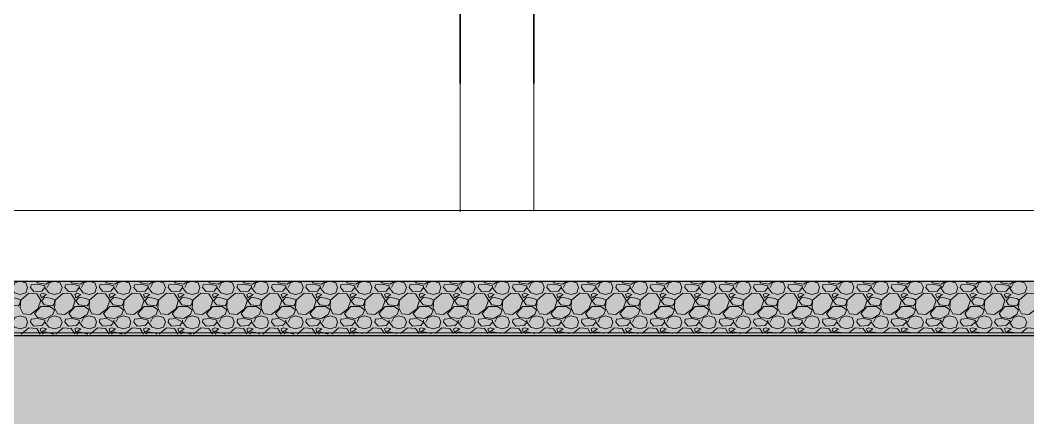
# Model space of a CAD drawing. Header units: millimetres. Extents: x -1448 to 7013, y -20340 to -15892.
# Drawn here: x 2805 to 5188, y -20340 to -19386 of the extents above; entities that cross this region are included whole.
import ezdxf

# ---------------------------------------------------------------- set-up
doc = ezdxf.new("R2010")
doc.units = ezdxf.units.MM
for name, color, linetype, lineweight in [('A-ALV-___-___-EXI', 250, 'Continuous', 35), ('A-BAS-___-___-EXI', 250, 'Continuous', 35), ('A-PIS-___-___-EXI', 250, 'Continuous', 25)]:
    doc.layers.add(name, color=color, linetype=linetype, lineweight=lineweight)

msp = doc.modelspace()

# ---------------------------------------------------------------- hatches: boundary and pattern name
at = {"layer": 'A-BAS-___-___-EXI', "true_color": 0xcb9898}
msp.add_hatch(color=253, dxfattribs=at).paths.add_polyline_path([(-1448.3, -20340.4), (7012.8, -20340.4), (7012.8, -20021.1), (6715.5, -20021.1), (6715.5, -19957.3), (5926.8, -19957.3), (5926.8, -20132.8), (-678.6, -20132.8), (-678.6, -19886.7), (-1448.3, -19886.7)])
at = {"layer": 'A-PIS-___-___-EXI', "transparency": 33554636}
msp.add_hatch(color=9, dxfattribs=at).paths.add_polyline_path([(2263.3, -20132.8), (5926.8, -20132.8), (5926.8, -19836.5), (5568.4, -19836.5), (5568.4, -20003.4), (-320.3, -20003.4), (-320.3, -19836.5), (-678.6, -19836.5), (-678.6, -20132.8)])

# ---------------------------------------------------------------- linework, layer by layer
at = {"layer": 'A-ALV-___-___-EXI'}
for p, q in [((3845.8, -19536.5), (3845.8, -18836.5)), ((4019.6, -19536.5), (4019.6, -18836.5))]:
    msp.add_line(p, q, dxfattribs=at)
at = {"layer": 'A-ALV-___-___-EXI', "color": 18, "lineweight": 9}
for p, q in [((3845.8, -19839.2), (3845.8, -19447.7)), ((4019.6, -19837.8), (4019.6, -19447.7))]:
    msp.add_line(p, q, dxfattribs=at)
at = {"layer": 'A-PIS-___-___-EXI', "color": 253, "lineweight": 9}
for p, q in [((5568.4, -20003.4), (-320.3, -20003.4)), ((3845.8, -20099.8), (3850.8, -20089.8)), ((4166.2, -20096.3), (4166.2, -20099.8)), ((5023.3, -20114.1), (5009.1, -20125.6))]:
    msp.add_line(p, q, dxfattribs=at)
at = {"layer": 'A-PIS-___-___-EXI'}
for p, q in [((-320.3, -20003.4), (5568.4, -20003.4)), ((5926.8, -20132.8), (-678.6, -20132.8))]:
    msp.add_line(p, q, dxfattribs=at)
at = {"layer": 'A-PIS-___-___-EXI', "color": 253, "lineweight": 9, "flags": 128}
for points in [[(5781.5, -19854.1), (5781.5, -19836.5), (5785.6, -19836.5), (5568.4, -19836.5), (936.6, -19836.5)], [(2781.5, -20018.4), (2781.5, -20014.3), (2765.3, -20010.2), (2749, -20011.6), (2747.6, -20018.4), (2755.8, -20027.9), (2774.8, -20026.5), (2781.5, -20018.4), (2791, -20030.6), (2804.6, -20034.7), (2818.2, -20030.6), (2822.3, -20018.4), (2818.2, -20007.5), (2803.3, -20003.4), (2792.4, -20007.5), (2787, -20018.4)], [(2868.4, -20018.4), (2873.9, -20007.5), (2884.7, -20003.4), (2899.6, -20007.5), (2903.7, -20018.4), (2899.6, -20030.6), (2886.1, -20034.7), (2872.5, -20030.6), (2863, -20018.4), (2856.2, -20026.5), (2837.2, -20027.9), (2829.1, -20018.4), (2830.4, -20011.6), (2846.7, -20010.2), (2863, -20014.3), (2863, -20018.4)], [(2876.6, -20003.4), (2865.7, -20010.2), (2845.3, -20007.5), (2842.6, -20003.4)], [(2949.9, -20018.4), (2955.3, -20007.5), (2966.2, -20003.4), (2981.1, -20007.5), (2985.2, -20018.4), (2981.1, -20030.6), (2967.5, -20034.7), (2953.9, -20030.6), (2944.4, -20018.4), (2937.7, -20026.5), (2918.6, -20027.9), (2910.5, -20018.4), (2911.9, -20011.6), (2928.2, -20010.2), (2944.4, -20014.3), (2944.4, -20018.4)], [(2958, -20003.4), (2947.2, -20010.2), (2926.8, -20007.5), (2924.1, -20003.4)], [(3025.9, -20018.4), (3025.9, -20014.3), (3009.6, -20010.2), (2993.3, -20011.6), (2992, -20018.4), (3000.1, -20027.9), (3019.1, -20026.5), (3025.9, -20018.4), (3035.4, -20030.6), (3049, -20034.7), (3062.5, -20030.6), (3066.6, -20018.4), (3062.5, -20007.5), (3047.6, -20003.4), (3036.7, -20007.5), (3031.3, -20018.4)], [(3039.5, -20003.4), (3028.6, -20010.2), (3008.2, -20007.5), (3005.5, -20003.4)], [(3112.8, -20018.4), (3118.2, -20007.5), (3129.1, -20003.4), (3144, -20007.5), (3148.1, -20018.4), (3144, -20030.6), (3130.4, -20034.7), (3116.8, -20030.6), (3107.3, -20018.4), (3100.5, -20026.5), (3081.5, -20027.9), (3073.4, -20018.4), (3074.8, -20011.6), (3091, -20010.2), (3107.3, -20014.3), (3107.3, -20018.4)], [(3120.9, -20003.4), (3110.1, -20010.2), (3089.7, -20007.5), (3087, -20003.4)], [(3194.2, -20018.4), (3199.6, -20007.5), (3210.5, -20003.4), (3225.4, -20007.5), (3229.5, -20018.4), (3225.4, -20030.6), (3211.9, -20034.7), (3198.3, -20030.6), (3188.8, -20018.4), (3182, -20026.5), (3163, -20027.9), (3154.8, -20018.4), (3156.2, -20011.6), (3172.5, -20010.2), (3188.8, -20014.3), (3188.8, -20018.4)], [(3202.4, -20003.4), (3191.5, -20010.2), (3171.1, -20007.5), (3168.4, -20003.4)], [(3270.2, -20018.4), (3270.2, -20014.3), (3253.9, -20010.2), (3237.7, -20011.6), (3236.3, -20018.4), (3244.4, -20027.9), (3263.4, -20026.5), (3270.2, -20018.4), (3279.7, -20030.6), (3293.3, -20034.7), (3306.9, -20030.6), (3311, -20018.4), (3306.9, -20007.5), (3292, -20003.4), (3281.1, -20007.5), (3275.7, -20018.4)], [(3283.8, -20003.4), (3272.9, -20010.2), (3252.6, -20007.5), (3249.9, -20003.4)], [(3357.1, -20018.4), (3362.5, -20007.5), (3373.4, -20003.4), (3388.3, -20007.5), (3392.4, -20018.4), (3388.3, -20030.6), (3374.8, -20034.7), (3361.2, -20030.6), (3351.7, -20018.4), (3344.9, -20026.5), (3325.9, -20027.9), (3317.7, -20018.4), (3319.1, -20011.6), (3335.4, -20010.2), (3351.7, -20014.3), (3351.7, -20018.4)], [(3365.3, -20003.4), (3354.4, -20010.2), (3334, -20007.5), (3331.3, -20003.4)], [(3433.1, -20018.4), (3433.1, -20014.3), (3416.8, -20010.2), (3400.5, -20011.6), (3399.2, -20018.4), (3407.3, -20027.9), (3426.3, -20026.5), (3433.1, -20018.4), (3442.6, -20030.6), (3456.2, -20034.7), (3469.8, -20030.6), (3473.9, -20018.4), (3469.8, -20007.5), (3454.8, -20003.4), (3444, -20007.5), (3438.6, -20018.4)], [(3446.7, -20003.4), (3435.8, -20010.2), (3415.5, -20007.5), (3412.8, -20003.4)], [(3520, -20018.4), (3525.4, -20007.5), (3536.3, -20003.4), (3551.2, -20007.5), (3555.3, -20018.4), (3551.2, -20030.6), (3537.7, -20034.7), (3524.1, -20030.6), (3514.6, -20018.4), (3507.8, -20026.5), (3488.8, -20027.9), (3480.6, -20018.4), (3482, -20011.6), (3498.3, -20010.2), (3514.6, -20014.3), (3514.6, -20018.4)], [(3528.2, -20003.4), (3517.3, -20010.2), (3496.9, -20007.5), (3494.2, -20003.4)], [(3601.5, -20018.4), (3606.9, -20007.5), (3617.7, -20003.4), (3632.7, -20007.5), (3636.7, -20018.4), (3632.7, -20030.6), (3619.1, -20034.7), (3605.5, -20030.6), (3596, -20018.4), (3589.2, -20026.5), (3570.2, -20027.9), (3562.1, -20018.4), (3563.4, -20011.6), (3579.7, -20010.2), (3596, -20014.3), (3596, -20018.4)], [(3609.6, -20003.4), (3598.7, -20010.2), (3578.4, -20007.5), (3575.7, -20003.4)], [(3677.5, -20018.4), (3677.5, -20014.3), (3661.2, -20010.2), (3644.9, -20011.6), (3643.5, -20018.4), (3651.7, -20027.9), (3670.7, -20026.5), (3677.5, -20018.4), (3687, -20030.6), (3700.5, -20034.7), (3714.1, -20030.6), (3718.2, -20018.4), (3714.1, -20007.5), (3699.2, -20003.4), (3688.3, -20007.5), (3682.9, -20018.4)], [(3691, -20003.4), (3680.2, -20010.2), (3659.8, -20007.5), (3657.1, -20003.4)], [(3758.9, -20018.4), (3758.9, -20014.3), (3742.6, -20010.2), (3726.3, -20011.6), (3725, -20018.4), (3733.1, -20027.9), (3752.1, -20026.5), (3758.9, -20018.4), (3768.4, -20030.6), (3782, -20034.7), (3795.6, -20030.6), (3799.6, -20018.4), (3795.6, -20007.5), (3780.6, -20003.4), (3769.8, -20007.5), (3764.3, -20018.4)], [(3772.5, -20003.4), (3761.6, -20010.2), (3741.3, -20007.5), (3738.6, -20003.4)], [(3845.8, -20018.4), (3851.2, -20007.5), (3862.1, -20003.4), (3877, -20007.5), (3881.1, -20018.4), (3877, -20030.6), (3863.4, -20034.7), (3849.9, -20030.6), (3840.4, -20018.4), (3833.6, -20026.5), (3814.6, -20027.9), (3806.4, -20018.4), (3807.8, -20011.6), (3824.1, -20010.2), (3840.4, -20014.3), (3840.4, -20018.4)], [(3853.9, -20003.4), (3843.1, -20010.2), (3822.7, -20007.5), (3820, -20003.4)], [(3921.8, -20018.4), (3921.8, -20014.3), (3905.5, -20010.2), (3889.2, -20011.6), (3887.9, -20018.4), (3896, -20027.9), (3915, -20026.5), (3921.8, -20018.4), (3931.3, -20030.6), (3944.9, -20034.7), (3958.5, -20030.6), (3962.5, -20018.4), (3958.5, -20007.5), (3943.5, -20003.4), (3932.7, -20007.5), (3927.2, -20018.4)], [(3935.4, -20003.4), (3924.5, -20010.2), (3904.2, -20007.5), (3901.5, -20003.4)], [(4008.7, -20018.4), (4014.1, -20007.5), (4025, -20003.4), (4039.9, -20007.5), (4044, -20018.4), (4039.9, -20030.6), (4026.3, -20034.7), (4012.8, -20030.6), (4003.3, -20018.4), (3996.5, -20026.5), (3977.5, -20027.9), (3969.3, -20018.4), (3970.7, -20011.6), (3987, -20010.2), (4003.3, -20014.3), (4003.3, -20018.4)], [(4016.8, -20003.4), (4006, -20010.2), (3985.6, -20007.5), (3982.9, -20003.4)], [(4090.1, -20018.4), (4095.6, -20007.5), (4106.4, -20003.4), (4121.4, -20007.5), (4125.4, -20018.4), (4121.4, -20030.6), (4107.8, -20034.7), (4094.2, -20030.6), (4084.7, -20018.4), (4077.9, -20026.5), (4058.9, -20027.9), (4050.8, -20018.4), (4052.1, -20011.6), (4068.4, -20010.2), (4084.7, -20014.3), (4084.7, -20018.4)], [(4098.3, -20003.4), (4087.4, -20010.2), (4067.1, -20007.5), (4064.3, -20003.4)], [(4166.2, -20018.4), (4166.2, -20014.3), (4149.9, -20010.2), (4133.6, -20011.6), (4132.2, -20018.4), (4140.4, -20027.9), (4159.4, -20026.5), (4166.2, -20018.4), (4175.7, -20030.6), (4189.2, -20034.7), (4202.8, -20030.6), (4206.9, -20018.4), (4202.8, -20007.5), (4187.9, -20003.4), (4177, -20007.5), (4171.6, -20018.4)], [(4179.7, -20003.4), (4168.9, -20010.2), (4148.5, -20007.5), (4145.8, -20003.4)], [(4253, -20018.4), (4258.5, -20007.5), (4269.3, -20003.4), (4284.3, -20007.5), (4288.3, -20018.4), (4284.3, -20030.6), (4270.7, -20034.7), (4257.1, -20030.6), (4247.6, -20018.4), (4240.8, -20026.5), (4221.8, -20027.9), (4213.7, -20018.4), (4215, -20011.6), (4231.3, -20010.2), (4247.6, -20014.3), (4247.6, -20018.4)], [(4261.2, -20003.4), (4250.3, -20010.2), (4230, -20007.5), (4227.2, -20003.4)], [(4334.5, -20018.4), (4339.9, -20007.5), (4350.8, -20003.4), (4365.7, -20007.5), (4369.8, -20018.4), (4365.7, -20030.6), (4352.1, -20034.7), (4338.6, -20030.6), (4329.1, -20018.4), (4322.3, -20026.5), (4303.3, -20027.9), (4295.1, -20018.4), (4296.5, -20011.6), (4312.8, -20010.2), (4329.1, -20014.3), (4329.1, -20018.4)], [(4342.6, -20003.4), (4331.8, -20010.2), (4311.4, -20007.5), (4308.7, -20003.4)], [(4410.5, -20018.4), (4410.5, -20014.3), (4394.2, -20010.2), (4377.9, -20011.6), (4376.6, -20018.4), (4384.7, -20027.9), (4403.7, -20026.5), (4410.5, -20018.4), (4420, -20030.6), (4433.6, -20034.7), (4447.2, -20030.6), (4451.2, -20018.4), (4447.2, -20007.5), (4432.2, -20003.4), (4421.4, -20007.5), (4415.9, -20018.4)], [(4424.1, -20003.4), (4413.2, -20010.2), (4392.9, -20007.5), (4390.1, -20003.4)], [(4497.4, -20018.4), (4502.8, -20007.5), (4513.7, -20003.4), (4528.6, -20007.5), (4532.7, -20018.4), (4528.6, -20030.6), (4515, -20034.7), (4501.5, -20030.6), (4492, -20018.4), (4485.2, -20026.5), (4466.2, -20027.9), (4458, -20018.4), (4459.4, -20011.6), (4475.7, -20010.2), (4492, -20014.3), (4492, -20018.4)], [(4505.5, -20003.4), (4494.7, -20010.2), (4474.3, -20007.5), (4471.6, -20003.4)], [(4578.8, -20018.4), (4584.3, -20007.5), (4595.1, -20003.4), (4610.1, -20007.5), (4614.1, -20018.4), (4610.1, -20030.6), (4596.5, -20034.7), (4582.9, -20030.6), (4573.4, -20018.4), (4566.6, -20026.5), (4547.6, -20027.9), (4539.5, -20018.4), (4540.8, -20011.6), (4557.1, -20010.2), (4573.4, -20014.3), (4573.4, -20018.4)], [(4587, -20003.4), (4576.1, -20010.2), (4555.8, -20007.5), (4553, -20003.4)], [(4654.8, -20018.4), (4654.8, -20014.3), (4638.6, -20010.2), (4622.3, -20011.6), (4620.9, -20018.4), (4629.1, -20027.9), (4648.1, -20026.5), (4654.8, -20018.4), (4664.3, -20030.6), (4677.9, -20034.7), (4691.5, -20030.6), (4695.6, -20018.4), (4691.5, -20007.5), (4676.6, -20003.4), (4665.7, -20007.5), (4660.3, -20018.4)], [(4668.4, -20003.4), (4657.6, -20010.2), (4637.2, -20007.5), (4634.5, -20003.4)], [(4741.7, -20018.4), (4747.2, -20007.5), (4758, -20003.4), (4772.9, -20007.5), (4777, -20018.4), (4772.9, -20030.6), (4759.4, -20034.7), (4745.8, -20030.6), (4736.3, -20018.4), (4729.5, -20026.5), (4710.5, -20027.9), (4702.4, -20018.4), (4703.7, -20011.6), (4720, -20010.2), (4736.3, -20014.3), (4736.3, -20018.4)], [(4749.9, -20003.4), (4739, -20010.2), (4718.6, -20007.5), (4715.9, -20003.4)], [(4817.7, -20018.4), (4817.7, -20014.3), (4801.5, -20010.2), (4785.2, -20011.6), (4783.8, -20018.4), (4792, -20027.9), (4811, -20026.5), (4817.7, -20018.4), (4827.2, -20030.6), (4840.8, -20034.7), (4854.4, -20030.6), (4858.5, -20018.4), (4854.4, -20007.5), (4839.5, -20003.4), (4828.6, -20007.5), (4823.2, -20018.4)], [(4831.3, -20003.4), (4820.5, -20010.2), (4800.1, -20007.5), (4797.4, -20003.4)], [(4912.8, -20003.4), (4901.9, -20010.2), (4881.5, -20007.5), (4878.8, -20003.4)], [(4994.2, -20003.4), (4983.4, -20010.2), (4963, -20007.5), (4960.3, -20003.4)], [(5075.7, -20003.4), (5064.8, -20010.2), (5044.4, -20007.5), (5041.7, -20003.4)], [(5157.1, -20003.4), (5146.3, -20010.2), (5125.9, -20007.5), (5123.2, -20003.4)], [(2846.7, -20068.6), (2853.5, -20048.2), (2844, -20033.3), (2825, -20031.9), (2806, -20048.2), (2797.8, -20044.2), (2781.5, -20041.4), (2773.4, -20049.6), (2780.2, -20059.1), (2800.5, -20061.8), (2804.6, -20055), (2804.6, -20049.6)], [(2887.4, -20048.2), (2886.1, -20065.9), (2892.9, -20080.8), (2910.5, -20082.2), (2928.2, -20068.6), (2934.9, -20048.2), (2925.4, -20033.3), (2906.4, -20031.9), (2887.4, -20048.2), (2879.3, -20044.2), (2863, -20041.4), (2854.8, -20049.6), (2861.6, -20059.1), (2882, -20061.8), (2886.1, -20055), (2886.1, -20049.6)], [(2968.9, -20048.2), (2967.5, -20065.9), (2974.3, -20080.8), (2992, -20082.2), (3009.6, -20068.6), (3016.4, -20048.2), (3006.9, -20033.3), (2987.9, -20031.9), (2968.9, -20048.2), (2960.7, -20044.2), (2944.4, -20041.4), (2936.3, -20049.6), (2943.1, -20059.1), (2963.4, -20061.8), (2967.5, -20055), (2967.5, -20049.6)], [(3050.3, -20048.2), (3049, -20065.9), (3055.8, -20080.8), (3073.4, -20082.2), (3091, -20068.6), (3097.8, -20048.2), (3088.3, -20033.3), (3069.3, -20031.9), (3050.3, -20048.2), (3042.2, -20044.2), (3025.9, -20041.4), (3017.7, -20049.6), (3024.5, -20059.1), (3044.9, -20061.8), (3049, -20055), (3049, -20049.6)], [(3131.8, -20048.2), (3130.4, -20065.9), (3137.2, -20080.8), (3154.8, -20082.2), (3172.5, -20068.6), (3179.3, -20048.2), (3169.8, -20033.3), (3150.8, -20031.9), (3131.8, -20048.2), (3123.6, -20044.2), (3107.3, -20041.4), (3099.2, -20049.6), (3106, -20059.1), (3126.3, -20061.8), (3130.4, -20055), (3130.4, -20049.6)], [(3213.2, -20048.2), (3211.9, -20065.9), (3218.6, -20080.8), (3236.3, -20082.2), (3253.9, -20068.6), (3260.7, -20048.2), (3251.2, -20033.3), (3232.2, -20031.9), (3213.2, -20048.2), (3205.1, -20044.2), (3188.8, -20041.4), (3180.6, -20049.6), (3187.4, -20059.1), (3207.8, -20061.8), (3211.9, -20055), (3211.9, -20049.6)], [(3294.7, -20048.2), (3293.3, -20065.9), (3300.1, -20080.8), (3317.7, -20082.2), (3335.4, -20068.6), (3342.2, -20048.2), (3332.7, -20033.3), (3313.7, -20031.9), (3294.7, -20048.2), (3286.5, -20044.2), (3270.2, -20041.4), (3262.1, -20049.6), (3268.9, -20059.1), (3289.2, -20061.8), (3293.3, -20055), (3293.3, -20049.6)], [(3381.5, -20080.8), (3399.2, -20082.2), (3416.8, -20068.6), (3423.6, -20048.2), (3414.1, -20033.3), (3395.1, -20031.9), (3376.1, -20048.2), (3368, -20044.2), (3351.7, -20041.4), (3343.5, -20049.6), (3350.3, -20059.1), (3370.7, -20061.8), (3374.8, -20055), (3374.8, -20049.6)], [(3480.7, -20082.1), (3498.3, -20068.6), (3505.1, -20048.2), (3495.6, -20033.3), (3476.6, -20031.9), (3457.6, -20048.2), (3449.4, -20044.2), (3433.1, -20041.4), (3425, -20049.6), (3431.8, -20059.1), (3452.1, -20061.8), (3456.2, -20055), (3456.2, -20049.6)], [(3539, -20048.2), (3537.7, -20065.9), (3544.4, -20080.8), (3562.1, -20082.2), (3579.7, -20068.6), (3586.5, -20048.2), (3577, -20033.3), (3558, -20031.9), (3539, -20048.2), (3530.9, -20044.2), (3514.6, -20041.4), (3506.4, -20049.6), (3513.2, -20059.1), (3533.6, -20061.8), (3537.7, -20055), (3537.7, -20049.6)], [(3620.5, -20048.2), (3619.1, -20065.9), (3625.9, -20080.8), (3643.5, -20082.2), (3661.2, -20068.6), (3668, -20048.2), (3658.5, -20033.3), (3639.5, -20031.9), (3620.5, -20048.2), (3612.3, -20044.2), (3596, -20041.4), (3587.9, -20049.6), (3594.7, -20059.1), (3615, -20061.8), (3619.1, -20055), (3619.1, -20049.6)], [(3701.9, -20048.2), (3700.5, -20065.9), (3707.3, -20080.8), (3725, -20082.2), (3742.6, -20068.6), (3749.4, -20048.2), (3739.9, -20033.3), (3720.9, -20031.9), (3701.9, -20048.2), (3693.8, -20044.2), (3677.5, -20041.4), (3669.3, -20049.6), (3676.1, -20059.1), (3696.5, -20061.8), (3700.5, -20055), (3700.5, -20049.6)], [(3783.4, -20048.2), (3782, -20065.9), (3788.8, -20080.8), (3806.4, -20082.2), (3824.1, -20068.6), (3830.9, -20048.2), (3821.4, -20033.3), (3802.4, -20031.9), (3783.4, -20048.2), (3775.2, -20044.2), (3758.9, -20041.4), (3750.8, -20049.6), (3757.6, -20059.1), (3777.9, -20061.8), (3782, -20055), (3782, -20049.6)], [(3864.8, -20048.2), (3863.4, -20065.9), (3870.2, -20080.8), (3887.9, -20082.2), (3905.5, -20068.6), (3912.3, -20048.2), (3902.8, -20033.3), (3883.8, -20031.9), (3864.8, -20048.2), (3856.7, -20044.2), (3840.4, -20041.4), (3832.2, -20049.6), (3839, -20059.1), (3859.4, -20061.8), (3863.4, -20055), (3863.4, -20049.6)], [(3946.3, -20048.2), (3944.9, -20065.9), (3951.7, -20080.8), (3969.3, -20082.2), (3987, -20068.6), (3993.8, -20048.2), (3984.3, -20033.3), (3965.3, -20031.9), (3946.3, -20048.2), (3938.1, -20044.2), (3921.8, -20041.4), (3913.7, -20049.6), (3920.5, -20059.1), (3940.8, -20061.8), (3944.9, -20055), (3944.9, -20049.6)], [(4027.7, -20048.2), (4026.3, -20065.9), (4033.1, -20080.8), (4050.8, -20082.2), (4068.4, -20068.6), (4075.2, -20048.2), (4065.7, -20033.3), (4046.7, -20031.9), (4027.7, -20048.2), (4019.6, -20044.2), (4003.3, -20041.4), (3995.1, -20049.6), (4001.9, -20059.1), (4022.3, -20061.8), (4026.3, -20055), (4026.3, -20049.6)], [(4109.1, -20048.2), (4107.8, -20065.9), (4114.6, -20080.8), (4132.2, -20082.2), (4149.9, -20068.6), (4156.7, -20048.2), (4147.2, -20033.3), (4128.2, -20031.9), (4109.1, -20048.2), (4101, -20044.2), (4084.7, -20041.4), (4076.6, -20049.6), (4083.4, -20059.1), (4103.7, -20061.8), (4107.8, -20055), (4107.8, -20049.6)], [(4190.6, -20048.2), (4189.2, -20065.9), (4196, -20080.8), (4213.7, -20082.2), (4231.3, -20068.6), (4238.1, -20048.2), (4228.6, -20033.3), (4209.6, -20031.9), (4190.6, -20048.2), (4182.4, -20044.2), (4166.2, -20041.4), (4158, -20049.6), (4164.8, -20059.1), (4185.2, -20061.8), (4189.2, -20055), (4189.2, -20049.6)], [(4272, -20048.2), (4270.7, -20065.9), (4277.5, -20080.8), (4295.1, -20082.2), (4312.8, -20068.6), (4319.6, -20048.2), (4310.1, -20033.3), (4291, -20031.9), (4272, -20048.2), (4263.9, -20044.2), (4247.6, -20041.4), (4239.5, -20049.6), (4246.3, -20059.1), (4266.6, -20061.8), (4270.7, -20055), (4270.7, -20049.6)], [(4353.5, -20048.2), (4352.1, -20065.9), (4358.9, -20080.8), (4376.6, -20082.2), (4394.2, -20068.6), (4401, -20048.2), (4391.5, -20033.3), (4372.5, -20031.9), (4353.5, -20048.2), (4345.3, -20044.2), (4329.1, -20041.4), (4320.9, -20049.6), (4327.7, -20059.1), (4348.1, -20061.8), (4352.1, -20055), (4352.1, -20049.6)], [(4434.9, -20048.2), (4433.6, -20065.9), (4440.4, -20080.8), (4458, -20082.2), (4475.7, -20068.6), (4482.4, -20048.2), (4472.9, -20033.3), (4453.9, -20031.9), (4434.9, -20048.2), (4426.8, -20044.2), (4410.5, -20041.4), (4402.4, -20049.6), (4409.1, -20059.1), (4429.5, -20061.8), (4433.6, -20055), (4433.6, -20049.6)], [(4516.4, -20048.2), (4515, -20065.9), (4521.8, -20080.8), (4539.5, -20082.2), (4557.1, -20068.6), (4563.9, -20048.2), (4554.4, -20033.3), (4535.4, -20031.9), (4516.4, -20048.2), (4508.2, -20044.2), (4492, -20041.4), (4483.8, -20049.6), (4490.6, -20059.1), (4511, -20061.8), (4515, -20055), (4515, -20049.6)], [(4597.8, -20048.2), (4596.5, -20065.9), (4603.3, -20080.8), (4620.9, -20082.2), (4638.6, -20068.6), (4645.3, -20048.2), (4635.8, -20033.3), (4616.8, -20031.9), (4597.8, -20048.2), (4589.7, -20044.2), (4573.4, -20041.4), (4565.3, -20049.6), (4572, -20059.1), (4592.4, -20061.8), (4596.5, -20055), (4596.5, -20049.6)], [(4679.3, -20048.2), (4677.9, -20065.9), (4684.7, -20080.8), (4702.4, -20082.2), (4720, -20068.6), (4726.8, -20048.2), (4717.3, -20033.3), (4698.3, -20031.9), (4679.3, -20048.2), (4671.1, -20044.2), (4654.8, -20041.4), (4646.7, -20049.6), (4653.5, -20059.1), (4673.9, -20061.8), (4677.9, -20055), (4677.9, -20049.6)], [(4760.7, -20048.2), (4759.4, -20065.9), (4766.2, -20080.8), (4783.8, -20082.2), (4801.5, -20068.6), (4808.2, -20048.2), (4798.7, -20033.3), (4779.7, -20031.9), (4760.7, -20048.2), (4752.6, -20044.2), (4736.3, -20041.4), (4728.2, -20049.6), (4734.9, -20059.1), (4755.3, -20061.8), (4759.4, -20055), (4759.4, -20049.6)], [(4842.2, -20048.2), (4840.8, -20065.9), (4847.6, -20080.8), (4865.3, -20082.2), (4882.9, -20068.6), (4889.7, -20048.2), (4880.2, -20033.3), (4861.2, -20031.9), (4842.2, -20048.2), (4834, -20044.2), (4817.7, -20041.4), (4809.6, -20049.6), (4816.4, -20059.1), (4836.7, -20061.8), (4840.8, -20055), (4840.8, -20049.6)], [(4923.6, -20048.2), (4922.3, -20065.9), (4929.1, -20080.8), (4946.7, -20082.2), (4964.3, -20068.6), (4971.1, -20048.2), (4961.6, -20033.3), (4942.6, -20031.9), (4923.6, -20048.2), (4916.8, -20044.2), (4900.5, -20041.4), (4891, -20049.6), (4897.8, -20059.1), (4918.2, -20061.8), (4922.3, -20055), (4922.3, -20049.6)], [(5005.1, -20048.2), (5003.7, -20065.9), (5010.5, -20080.8), (5028.2, -20082.2), (5045.8, -20068.6), (5052.6, -20048.2), (5043.1, -20033.3), (5024.1, -20031.9), (5005.1, -20048.2), (4998.3, -20044.2), (4982, -20041.4), (4973.9, -20049.6), (4979.3, -20059.1), (4999.6, -20061.8), (5003.7, -20055), (5003.7, -20049.6)], [(5086.5, -20048.2), (5085.2, -20065.9), (5092, -20080.8), (5109.6, -20082.2), (5127.2, -20068.6), (5134, -20048.2), (5124.5, -20033.3), (5105.5, -20031.9), (5086.5, -20048.2), (5079.7, -20044.2), (5063.4, -20041.4), (5055.3, -20049.6), (5060.7, -20059.1), (5081.1, -20061.8), (5085.2, -20055), (5085.2, -20049.6)], [(5168, -20048.2), (5166.6, -20065.9), (5173.4, -20080.8), (5191, -20082.2), (5208.7, -20068.6), (5215.5, -20048.2), (5206, -20033.3), (5187, -20031.9), (5168, -20048.2), (5161.2, -20044.2), (5144.9, -20041.4), (5136.7, -20049.6), (5142.2, -20059.1), (5162.5, -20061.8), (5166.6, -20055), (5166.6, -20049.6)], [(2806, -20048.2), (2804.6, -20065.9), (2811.4, -20080.8), (2829.1, -20082.2), (2846.2, -20069)], [(2967.4, -20071.5), (2963.4, -20082.2), (2947.2, -20091.7), (2926.8, -20089), (2920, -20079.5), (2934.9, -20063.2), (2956.7, -20063.2), (2967.5, -20071.3)], [(3327.7, -20079), (3342.2, -20063.2), (3363.9, -20063.2), (3374.8, -20071.3), (3370.7, -20082.2), (3354.4, -20091.7), (3334, -20089), (3327.2, -20079.5)], [(3376.1, -20048.2), (3374.8, -20065.9), (3381.2, -20080.1)], [(3452.1, -20082.2), (3435.8, -20091.7), (3415.5, -20089), (3408.7, -20079.5), (3423.6, -20063.2), (3445.3, -20063.2), (3456.2, -20071.3), (3452.4, -20081.5)], [(3457.6, -20048.2), (3456.2, -20065.9), (3463, -20080.8), (3479.8, -20082.1)], [(3924.5, -20091.7), (3904.2, -20089), (3897.4, -20079.5), (3912.3, -20063.2), (3934, -20063.2), (3944.9, -20071.3), (3940.8, -20082.2), (3925.1, -20091.3)], [(2787, -20099.8), (2792.4, -20089), (2804.6, -20084.9), (2818.2, -20089), (2822.3, -20099.8), (2818.2, -20112), (2804.6, -20116.1), (2791, -20112), (2781.5, -20099.8), (2774.8, -20108), (2755.8, -20109.3), (2747.6, -20099.8), (2749, -20093), (2765.3, -20091.7), (2781.5, -20095.7), (2781.5, -20099.8)], [(2863, -20099.8), (2863, -20095.7), (2846.7, -20091.7), (2830.4, -20093), (2829.1, -20099.8), (2837.2, -20109.3), (2856.2, -20108), (2863, -20099.8), (2872.5, -20112), (2886.1, -20116.1), (2899.6, -20112), (2903.7, -20099.8), (2899.6, -20089), (2886.1, -20084.9), (2873.9, -20089), (2868.4, -20099.8)], [(2944.4, -20099.8), (2944.4, -20095.7), (2928.2, -20091.7), (2911.9, -20093), (2910.5, -20099.8), (2918.6, -20109.3), (2937.7, -20108), (2944.4, -20099.8), (2953.9, -20112), (2967.5, -20116.1), (2981.1, -20112), (2985.2, -20099.8), (2981.1, -20089), (2967.5, -20084.9), (2955.3, -20089), (2949.9, -20099.8)], [(3031.3, -20099.8), (3036.7, -20089), (3049, -20084.9), (3062.5, -20089), (3066.6, -20099.8), (3062.5, -20112), (3049, -20116.1), (3035.4, -20112), (3025.9, -20099.8), (3019.1, -20108), (3000.1, -20109.3), (2992, -20099.8), (2993.3, -20093), (3009.6, -20091.7), (3025.9, -20099.8), (3025.9, -20095.7)], [(3107.3, -20099.8), (3107.3, -20095.7), (3091, -20091.7), (3074.8, -20093), (3073.4, -20099.8), (3081.5, -20109.3), (3100.5, -20108), (3107.3, -20099.8), (3116.8, -20112), (3130.4, -20116.1), (3144, -20112), (3148.1, -20099.8), (3144, -20089), (3130.4, -20084.9), (3118.2, -20089), (3112.8, -20099.8)], [(3194.2, -20099.8), (3199.6, -20089), (3211.9, -20084.9), (3225.4, -20089), (3229.5, -20099.8), (3225.4, -20112), (3211.9, -20116.1), (3198.3, -20112), (3188.8, -20099.8), (3182, -20108), (3163, -20109.3), (3154.8, -20099.8), (3156.2, -20093), (3172.5, -20091.7), (3188.8, -20099.8), (3188.8, -20095.7)], [(3270.2, -20099.8), (3270.2, -20095.7), (3253.9, -20091.7), (3237.7, -20093), (3236.3, -20099.8), (3244.4, -20109.3), (3263.4, -20108), (3270.2, -20099.8), (3279.7, -20112), (3293.3, -20116.1), (3306.9, -20112), (3311, -20099.8), (3306.9, -20089), (3293.3, -20084.9), (3281.1, -20089), (3275.7, -20099.8)], [(3357.1, -20099.8), (3362.5, -20089), (3374.8, -20084.9), (3388.3, -20089), (3392.4, -20099.8), (3388.3, -20112), (3374.8, -20116.1), (3361.2, -20112), (3351.7, -20099.8), (3344.9, -20108), (3325.9, -20109.3), (3317.7, -20099.8), (3319.1, -20093), (3335.4, -20091.7), (3351.7, -20095.7), (3351.7, -20099.8)], [(3438.6, -20099.8), (3444, -20089), (3456.2, -20084.9), (3469.8, -20089), (3473.9, -20099.8), (3469.8, -20112), (3456.2, -20116.1), (3442.6, -20112), (3433.1, -20099.8), (3426.3, -20108), (3407.3, -20109.3), (3399.2, -20099.8), (3400.5, -20093), (3416.8, -20091.7), (3433.1, -20099.8), (3433.1, -20095.7)], [(3520, -20099.8), (3525.4, -20089), (3537.7, -20084.9), (3551.2, -20089), (3555.3, -20099.8), (3551.2, -20112), (3537.7, -20116.1), (3524.1, -20112), (3514.6, -20099.8), (3507.8, -20108), (3488.8, -20109.3), (3480.6, -20099.8), (3482, -20093), (3498.3, -20091.7), (3514.6, -20095.7), (3514.6, -20099.8)], [(3619.5, -20085), (3632.7, -20089), (3636.7, -20099.8), (3632.7, -20112), (3619.1, -20116.1), (3605.5, -20112), (3596, -20099.8), (3589.2, -20108), (3570.2, -20109.3), (3562.1, -20099.8), (3563.4, -20093), (3579.7, -20091.7), (3596, -20095.7), (3596, -20099.8)], [(3601.5, -20099.8), (3606.9, -20089), (3618.8, -20085)], [(3682.9, -20099.8), (3688.3, -20089), (3700.5, -20084.9), (3714.1, -20089), (3718.2, -20099.8), (3714.1, -20112), (3700.5, -20116.1), (3687, -20112), (3677.5, -20099.8), (3670.7, -20108), (3651.7, -20109.3), (3643.5, -20099.8), (3644.9, -20093), (3661.2, -20091.7), (3677.5, -20099.8), (3677.5, -20095.7)], [(3758.9, -20095.7), (3758.9, -20099.8), (3742.6, -20091.7), (3726.3, -20093), (3725, -20099.8), (3733.1, -20109.3), (3752.1, -20108), (3758.9, -20099.8), (3768.4, -20112), (3782, -20116.1), (3795.6, -20112), (3799.6, -20099.8), (3795.6, -20089)], [(3764.3, -20099.8), (3769.8, -20089), (3782, -20084.9), (3794.4, -20088.6)], [(3851.2, -20089), (3863.4, -20084.9), (3877, -20089), (3881.1, -20099.8), (3877, -20112), (3863.4, -20116.1), (3849.9, -20112), (3840.4, -20099.8), (3833.6, -20108), (3814.6, -20109.3), (3806.4, -20099.8), (3807.8, -20093), (3824.1, -20091.7), (3840.4, -20099.8), (3840.4, -20095.7)], [(3927.2, -20099.8), (3932.7, -20089), (3944.9, -20084.9), (3958.5, -20089), (3962.5, -20099.8), (3958.5, -20112), (3944.9, -20116.1), (3931.3, -20112), (3921.8, -20099.8), (3915, -20108), (3896, -20109.3), (3887.9, -20099.8), (3889.2, -20093), (3905.5, -20091.7), (3921.8, -20095.7), (3921.8, -20099.8)], [(4008.7, -20099.8), (4014.1, -20089), (4026.3, -20084.9), (4039.9, -20089), (4044, -20099.8), (4039.9, -20112), (4026.3, -20116.1), (4012.8, -20112), (4003.3, -20099.8), (3996.5, -20108), (3977.5, -20109.3), (3969.3, -20099.8), (3970.7, -20093), (3987, -20091.7), (4003.3, -20099.8), (4003.3, -20095.7)], [(4051.9, -20094), (4050.8, -20099.8), (4058.9, -20109.3), (4077.9, -20108), (4084.7, -20099.8), (4094.2, -20112), (4107.8, -20116.1), (4121.4, -20112), (4125.4, -20099.8), (4121.4, -20089), (4107.8, -20084.9), (4095.6, -20089), (4090.1, -20099.8)], [(4084.7, -20099.8), (4084.7, -20095.7), (4068.4, -20091.7), (4052.1, -20093)], [(4171.6, -20099.8), (4177, -20089), (4189.2, -20084.9), (4202.8, -20089), (4206.9, -20099.8), (4202.8, -20112), (4189.2, -20116.1), (4175.7, -20112), (4166.2, -20099.8), (4159.4, -20108), (4140.4, -20109.3), (4132.2, -20099.8), (4133.6, -20093), (4149.9, -20091.7), (4166.2, -20095.7)], [(4247.6, -20099.8), (4247.6, -20095.7), (4231.3, -20091.7), (4215, -20093), (4213.7, -20099.8), (4221.8, -20109.3), (4240.8, -20108), (4247.6, -20099.8), (4257.1, -20112), (4270.7, -20116.1), (4284.3, -20112), (4288.3, -20099.8)], [(4288, -20098.8), (4284.3, -20089), (4270.7, -20084.9), (4258.5, -20089), (4253, -20099.8)], [(4329.1, -20099.7), (4329.1, -20095.7), (4312.8, -20091.7), (4296.5, -20093), (4295.3, -20099)], [(4369.8, -20099.8), (4365.7, -20089), (4352.1, -20084.9), (4339.9, -20089), (4334.5, -20099.8)], [(4410.5, -20099.8), (4410.5, -20095.7), (4394.2, -20091.7), (4377.9, -20093), (4376.6, -20099.8)], [(4377.3, -20100.7), (4384.7, -20109.3), (4403.7, -20108), (4410.5, -20099.8), (4420, -20112), (4433.6, -20116.1), (4447.2, -20112), (4451.2, -20099.8), (4447.2, -20089), (4433.6, -20084.9), (4421.4, -20089), (4415.9, -20099.8)], [(4497.4, -20099.8), (4502.8, -20089), (4515, -20084.9), (4528.6, -20089), (4532.7, -20099.8), (4528.6, -20112), (4515, -20116.1), (4501.5, -20112), (4492, -20099.8), (4485.2, -20108), (4466.2, -20109.3), (4458, -20099.8), (4459.4, -20093), (4475.7, -20091.7), (4492, -20095.7), (4492, -20099.8)], [(4578.8, -20099.8), (4584.3, -20089), (4596.5, -20084.9), (4610.1, -20089), (4614.1, -20099.8), (4610.1, -20112), (4596.5, -20116.1), (4582.9, -20112), (4573.4, -20099.8), (4566.6, -20108), (4547.6, -20109.3), (4539.5, -20099.8), (4540.8, -20093), (4557.1, -20091.7), (4573.4, -20099.8), (4573.4, -20095.7)], [(4654.8, -20099.8), (4654.8, -20095.7), (4638.6, -20091.7), (4622.3, -20093), (4620.9, -20099.8), (4629.1, -20109.3), (4648.1, -20108), (4654.8, -20099.8), (4664.3, -20112), (4677.9, -20116.1), (4691.5, -20112), (4695.6, -20099.8), (4691.5, -20089), (4677.9, -20084.9), (4665.7, -20089), (4660.3, -20099.8)], [(4729.4, -20108), (4710.5, -20109.3), (4702.4, -20099.8), (4703.7, -20093), (4720, -20091.7), (4736.3, -20095.7), (4736.3, -20099.8)], [(4741.7, -20099.8), (4747.2, -20089), (4759.4, -20084.9), (4772.9, -20089), (4777, -20099.8), (4772.9, -20112), (4759.4, -20116.1), (4745.8, -20112), (4736.3, -20099.8), (4729.5, -20108)], [(4817.7, -20099.8), (4817.7, -20095.7), (4801.5, -20091.7), (4785.2, -20093), (4783.8, -20099.8), (4791.9, -20109.3)], [(4823.2, -20099.8), (4828.6, -20089), (4840.8, -20084.9), (4854.4, -20089), (4858.5, -20099.8), (4854.4, -20112), (4840.8, -20116.1), (4827.2, -20112), (4817.7, -20099.8), (4811, -20108), (4792.5, -20109.3)], [(4937.2, -20112), (4941.3, -20099.8), (4935.8, -20089), (4922.3, -20084.9), (4910.1, -20089), (4904.6, -20099.8), (4899.2, -20095.7), (4882.9, -20091.7), (4866.6, -20093), (4865.3, -20099.8), (4873.4, -20109.3), (4892.4, -20108), (4900.5, -20099.8), (4908.5, -20111.7)], [(2852.1, -20128.3), (2844, -20114.8), (2825, -20113.4), (2807.3, -20128.3)], [(2933.6, -20128.3), (2925.4, -20114.8), (2906.4, -20113.4), (2888.8, -20128.3)], [(3015, -20128.3), (3006.9, -20114.8), (2987.9, -20113.4), (2970.2, -20128.3)], [(3096.5, -20128.3), (3088.3, -20114.8), (3069.3, -20113.4), (3051.7, -20128.3)], [(3177.9, -20128.3), (3169.8, -20114.8), (3150.8, -20113.4), (3133.1, -20128.3)], [(3259.4, -20128.3), (3251.2, -20114.8), (3232.2, -20113.4), (3214.6, -20128.3)], [(3340.8, -20128.3), (3332.7, -20114.8), (3313.7, -20113.4), (3297.4, -20128.3)], [(3422.3, -20128.3), (3414.1, -20114.8), (3395.1, -20113.4), (3378.8, -20128.3)], [(3503.7, -20128.3), (3495.6, -20114.8), (3476.6, -20113.4), (3460.3, -20128.3)], [(3585.2, -20128.3), (3577, -20114.8), (3558, -20113.4), (3541.7, -20128.3)], [(3666.6, -20127), (3658.5, -20114.8), (3639.5, -20113.4), (3623.2, -20127)], [(3748.1, -20127), (3739.9, -20114.8), (3720.9, -20113.4), (3704.6, -20127)], [(3829.5, -20127), (3821.4, -20114.8), (3802.4, -20113.4), (3786.1, -20127)], [(3911, -20127), (3902.8, -20114.8), (3883.8, -20113.4), (3867.5, -20127)], [(3992.4, -20127), (3984.3, -20114.8), (3965.3, -20113.4), (3949, -20127)], [(4073.9, -20127), (4065.7, -20114.8), (4046.7, -20113.4), (4030.4, -20127)], [(4153.9, -20127), (4147.2, -20114.8), (4128.2, -20113.4), (4111.9, -20127)], [(4235.4, -20127), (4228.6, -20114.8), (4209.6, -20113.4), (4194.7, -20127)], [(4316.8, -20127), (4310.1, -20114.8), (4291, -20113.4), (4276.1, -20127)], [(4295.1, -20099.8), (4303.3, -20109.3), (4322.3, -20108), (4329.1, -20099.8), (4338.6, -20112), (4352.1, -20116.1), (4365.7, -20112), (4369.5, -20100.5)], [(4398.3, -20127), (4391.5, -20114.8), (4372.5, -20113.4), (4357.6, -20127)], [(4479.7, -20127), (4472.9, -20114.8), (4453.9, -20113.4), (4439, -20127)], [(4561.2, -20127), (4554.4, -20114.8), (4535.4, -20113.4), (4520.5, -20127)], [(4642.6, -20127), (4635.8, -20114.8), (4616.8, -20113.4), (4601.9, -20127)], [(4724.1, -20125.6), (4717.3, -20114.8), (4698.3, -20113.4), (4683.4, -20127)], [(4805.5, -20125.6), (4798.7, -20114.8), (4779.7, -20113.4), (4764.8, -20125.6)], [(4887, -20125.6), (4880.2, -20114.8), (4861.2, -20113.4), (4846.3, -20125.6)], [(4908.7, -20112), (4922.3, -20116.1), (4936.4, -20112.3)], [(4968.4, -20125.6), (4961.6, -20114.8), (4942.6, -20113.4), (4927.7, -20125.6)], [(5049.9, -20125.6), (5043.1, -20114.8), (5024.1, -20113.4)], [(5131.3, -20125.6), (5124.5, -20114.8), (5105.5, -20113.4), (5092, -20125.6)], [(5132.8, -20116.3), (5136.7, -20124.3), (5148.2, -20116.6)], [(5212.8, -20125.6), (5206, -20114.8), (5187, -20113.4), (5173.4, -20125.6)], [(5926.8, -20125.6), (5568.4, -20125.6), (-320.3, -20125.6)], [(2857.6, -20128.3), (2863, -20122.9), (2883.4, -20128.3), (2879.3, -20125.6)], [(2939, -20128.3), (2944.4, -20122.9), (2964.8, -20128.3), (2960.7, -20125.6)], [(3020.5, -20128.3), (3025.9, -20122.9), (3046.3, -20128.3), (3042.2, -20125.6)], [(3127.7, -20128.3), (3123.6, -20125.6), (3107.3, -20122.9), (3101.9, -20128.3)], [(3184.7, -20128.3), (3188.8, -20122.9), (3209.1, -20128.3), (3205.1, -20125.6)], [(3266.2, -20128.3), (3270.2, -20122.9), (3290.6, -20128.3), (3286.5, -20125.6)], [(3370.7, -20128.3), (3368, -20125.6), (3351.7, -20122.9), (3347.6, -20128.3)], [(3429.1, -20128.3), (3433.1, -20122.9), (3452.1, -20128.3), (3449.4, -20125.6)], [(3510.5, -20128.3), (3514.6, -20122.9), (3533.6, -20128.3), (3530.9, -20125.6)], [(3592, -20128.3), (3596, -20122.9), (3615, -20127), (3612.3, -20125.6)], [(3673.4, -20127), (3677.5, -20122.9), (3696.5, -20127), (3693.8, -20125.6)], [(3754.8, -20127), (3758.9, -20122.9), (3777.9, -20127), (3775.2, -20125.6)], [(3859.4, -20127), (3856.7, -20125.6), (3840.4, -20122.9), (3836.3, -20127)], [(3940.8, -20127), (3938.1, -20125.6), (3921.8, -20122.9), (3917.7, -20127)], [(3999.2, -20127), (4003.3, -20122.9), (4022.3, -20127), (4019.6, -20125.6)], [(4080.6, -20127), (4084.7, -20122.9), (4103.7, -20127), (4101, -20125.6)], [(4185.2, -20127), (4182.4, -20125.6), (4166.2, -20122.9), (4162.1, -20127)], [(4244.9, -20127), (4247.6, -20122.9), (4266.6, -20127), (4263.9, -20125.6)], [(4348.1, -20127), (4345.3, -20125.6), (4329.1, -20122.9), (4326.3, -20127)], [(4428.2, -20127), (4426.8, -20125.6), (4410.5, -20122.9), (4407.8, -20127)], [(4489.2, -20127), (4492, -20122.9), (4509.6, -20127), (4508.2, -20125.6)], [(4591, -20127), (4589.7, -20125.6), (4573.4, -20122.9), (4570.7, -20127)], [(4672.5, -20127), (4671.1, -20125.6), (4654.8, -20122.9), (4652.1, -20127)], [(4753.9, -20125.6), (4752.6, -20125.6), (4736.3, -20122.9), (4733.6, -20125.6)], [(4815, -20125.6), (4817.7, -20122.9), (4835.4, -20125.6), (4834, -20125.6)], [(4916.8, -20125.6), (4900.5, -20122.9), (4896.5, -20125.6)], [(4998.3, -20125.6), (4982, -20122.9), (4977.9, -20125.6)], [(5079.7, -20125.6), (5063.4, -20122.9), (5059.4, -20125.6)], [(5161.2, -20125.6), (5144.9, -20122.9), (5140.8, -20125.6)]]:
    msp.add_lwpolyline(points, dxfattribs=at)
for points in [[(4941.3, -20018.4), (4935.8, -20007.5), (4920.9, -20003.4), (4910.1, -20007.5), (4904.6, -20018.4), (4899.2, -20014.3), (4882.9, -20010.2), (4866.6, -20011.6), (4865.3, -20018.4), (4873.4, -20027.9), (4892.4, -20026.5), (4900.5, -20018.4), (4908.7, -20030.6), (4922.3, -20034.7), (4937.2, -20030.6)], [(5022.7, -20018.4), (5018.6, -20030.6), (5003.7, -20034.7), (4990.1, -20030.6), (4982, -20018.4), (4973.9, -20026.5), (4954.8, -20027.9), (4946.7, -20018.4), (4949.4, -20011.6), (4964.3, -20010.2), (4980.6, -20014.3), (4986.1, -20018.4), (4991.5, -20007.5), (5002.4, -20003.4), (5017.3, -20007.5)], [(5104.2, -20018.4), (5100.1, -20030.6), (5085.2, -20034.7), (5071.6, -20030.6), (5063.4, -20018.4), (5055.3, -20026.5), (5036.3, -20027.9), (5028.2, -20018.4), (5030.9, -20011.6), (5045.8, -20010.2), (5062.1, -20014.3), (5067.5, -20018.4), (5072.9, -20007.5), (5083.8, -20003.4), (5098.7, -20007.5)], [(5185.6, -20018.4), (5181.5, -20030.6), (5166.6, -20034.7), (5153, -20030.6), (5144.9, -20018.4), (5136.7, -20026.5), (5117.7, -20027.9), (5109.6, -20018.4), (5112.3, -20011.6), (5127.2, -20010.2), (5143.5, -20014.3), (5149, -20018.4), (5154.4, -20007.5), (5165.3, -20003.4), (5180.2, -20007.5)], [(2857.6, -20031.9), (2852.1, -20034.7), (2854.8, -20042.8), (2867.1, -20034.7)], [(2939, -20031.9), (2933.6, -20034.7), (2936.3, -20042.8), (2948.5, -20034.7)], [(3020.5, -20031.9), (3015, -20034.7), (3017.7, -20042.8), (3030, -20034.7)], [(3101.9, -20031.9), (3096.5, -20034.7), (3099.2, -20042.8), (3111.4, -20034.7)], [(3183.4, -20031.9), (3177.9, -20034.7), (3180.6, -20042.8), (3192.9, -20034.7)], [(3264.8, -20031.9), (3259.4, -20034.7), (3262.1, -20042.8), (3274.3, -20034.7)], [(3346.3, -20031.9), (3340.8, -20034.7), (3343.5, -20042.8), (3355.8, -20034.7)], [(3427.7, -20031.9), (3422.3, -20034.7), (3425, -20042.8), (3437.2, -20034.7)], [(3509.1, -20031.9), (3503.7, -20034.7), (3506.4, -20042.8), (3518.6, -20034.7)], [(3590.6, -20031.9), (3585.2, -20034.7), (3587.9, -20042.8), (3600.1, -20034.7)], [(3672, -20031.9), (3666.6, -20034.7), (3669.3, -20042.8), (3681.5, -20034.7)], [(3753.5, -20031.9), (3748.1, -20034.7), (3750.8, -20042.8), (3763, -20034.7)], [(3834.9, -20031.9), (3829.5, -20034.7), (3832.2, -20042.8), (3844.4, -20034.7)], [(3916.4, -20031.9), (3911, -20034.7), (3913.7, -20042.8), (3925.9, -20034.7)], [(3997.8, -20031.9), (3992.4, -20034.7), (3995.1, -20042.8), (4007.3, -20034.7)], [(4079.3, -20031.9), (4073.9, -20034.7), (4076.6, -20042.8), (4088.8, -20034.7)], [(4160.7, -20031.9), (4155.3, -20034.7), (4158, -20042.8), (4170.2, -20034.7)], [(4242.2, -20031.9), (4236.7, -20034.7), (4239.5, -20042.8), (4251.7, -20034.7)], [(4323.6, -20031.9), (4318.2, -20034.7), (4320.9, -20042.8), (4333.1, -20034.7)], [(4405.1, -20031.9), (4399.6, -20034.7), (4402.4, -20042.8), (4414.6, -20034.7)], [(4486.5, -20031.9), (4481.1, -20034.7), (4483.8, -20042.8), (4496, -20034.7)], [(4568, -20031.9), (4562.5, -20034.7), (4565.3, -20042.8), (4577.5, -20034.7)], [(4649.4, -20031.9), (4644, -20034.7), (4646.7, -20042.8), (4658.9, -20034.7)], [(4730.9, -20031.9), (4725.4, -20034.7), (4728.2, -20042.8), (4740.4, -20034.7)], [(4812.3, -20031.9), (4806.9, -20034.7), (4809.6, -20042.8), (4821.8, -20034.7)], [(4893.8, -20031.9), (4888.3, -20034.7), (4891, -20042.8), (4904.6, -20034.7)], [(4975.2, -20031.9), (4969.8, -20034.7), (4973.9, -20042.8), (4986.1, -20034.7)], [(5056.7, -20031.9), (5051.2, -20034.7), (5055.3, -20042.8), (5067.5, -20034.7)], [(5138.1, -20031.9), (5132.7, -20034.7), (5136.7, -20042.8), (5149, -20034.7)], [(2845.3, -20089), (2838.6, -20079.5), (2853.5, -20063.2), (2875.2, -20063.2), (2886.1, -20071.3), (2882, -20082.2), (2865.7, -20091.7)], [(3008.2, -20089), (3001.5, -20079.5), (3016.4, -20063.2), (3038.1, -20063.2), (3049, -20071.3), (3044.9, -20082.2), (3028.6, -20091.7)], [(3089.7, -20089), (3082.9, -20079.5), (3097.8, -20063.2), (3119.6, -20063.2), (3130.4, -20071.3), (3126.3, -20082.2), (3110.1, -20091.7)], [(3171.1, -20089), (3164.3, -20079.5), (3179.3, -20063.2), (3201, -20063.2), (3211.9, -20071.3), (3207.8, -20082.2), (3191.5, -20091.7)], [(3252.6, -20089), (3245.8, -20079.5), (3260.7, -20063.2), (3282.4, -20063.2), (3293.3, -20071.3), (3289.2, -20082.2), (3272.9, -20091.7)], [(3496.9, -20089), (3490.1, -20079.5), (3505.1, -20063.2), (3526.8, -20063.2), (3537.7, -20071.3), (3533.6, -20082.2), (3517.3, -20091.7)], [(3578.4, -20089), (3571.6, -20079.5), (3586.5, -20063.2), (3608.2, -20063.2), (3619.1, -20071.3), (3615, -20082.2), (3598.7, -20091.7)], [(3659.8, -20089), (3653, -20079.5), (3668, -20063.2), (3689.7, -20063.2), (3700.5, -20071.3), (3696.5, -20082.2), (3680.2, -20091.7)], [(3741.3, -20089), (3734.5, -20079.5), (3749.4, -20063.2), (3771.1, -20063.2), (3782, -20071.3), (3777.9, -20082.2), (3761.6, -20091.7)], [(3822.7, -20089), (3815.9, -20079.5), (3830.9, -20063.2), (3852.6, -20063.2), (3863.4, -20071.3), (3859.4, -20082.2), (3843.1, -20091.7)], [(3985.6, -20089), (3978.8, -20079.5), (3993.8, -20063.2), (4015.5, -20063.2), (4026.3, -20071.3), (4022.3, -20082.2), (4006, -20091.7)], [(4067.1, -20089), (4060.3, -20079.5), (4075.2, -20063.2), (4096.9, -20063.2), (4107.8, -20071.3), (4103.7, -20082.2), (4087.4, -20091.7)], [(4148.5, -20089), (4141.7, -20079.5), (4156.7, -20063.2), (4178.4, -20063.2), (4189.2, -20071.3), (4185.2, -20082.2), (4168.9, -20091.7)], [(4230, -20089), (4223.2, -20079.5), (4238.1, -20063.2), (4259.8, -20063.2), (4270.7, -20071.3), (4266.6, -20082.2), (4250.3, -20091.7)], [(4311.4, -20089), (4304.6, -20079.5), (4319.6, -20063.2), (4341.3, -20063.2), (4352.1, -20071.3), (4348.1, -20082.2), (4331.8, -20091.7)], [(4392.9, -20089), (4386.1, -20079.5), (4401, -20063.2), (4422.7, -20063.2), (4433.6, -20071.3), (4429.5, -20082.2), (4413.2, -20091.7)], [(4474.3, -20089), (4467.5, -20079.5), (4482.4, -20063.2), (4504.2, -20063.2), (4515, -20071.3), (4511, -20082.2), (4494.7, -20091.7)], [(4555.8, -20089), (4549, -20079.5), (4563.9, -20063.2), (4585.6, -20063.2), (4596.5, -20071.3), (4592.4, -20082.2), (4576.1, -20091.7)], [(4637.2, -20089), (4630.4, -20079.5), (4645.3, -20063.2), (4667.1, -20063.2), (4677.9, -20071.3), (4673.9, -20082.2), (4657.6, -20091.7)], [(4718.6, -20089), (4711.9, -20079.5), (4726.8, -20063.2), (4748.5, -20063.2), (4759.4, -20071.3), (4755.3, -20082.2), (4739, -20091.7)], [(4800.1, -20089), (4793.3, -20079.5), (4808.2, -20063.2), (4830, -20063.2), (4840.8, -20071.3), (4836.7, -20082.2), (4820.5, -20091.7)], [(4881.5, -20089), (4874.8, -20079.5), (4889.7, -20063.2), (4911.4, -20063.2), (4922.3, -20071.3), (4918.2, -20082.2), (4901.9, -20091.7)], [(4963, -20089), (4957.6, -20079.5), (4971.1, -20063.2), (4992.9, -20063.2), (5003.7, -20071.3), (4999.6, -20082.2), (4983.4, -20091.7)], [(5044.4, -20089), (5039, -20079.5), (5052.6, -20063.2), (5074.3, -20063.2), (5085.2, -20071.3), (5081.1, -20082.2), (5064.8, -20091.7)], [(5125.9, -20089), (5120.5, -20079.5), (5134, -20063.2), (5155.8, -20063.2), (5166.6, -20071.3), (5162.5, -20082.2), (5146.3, -20091.7)], [(5022.7, -20099.8), (5017.3, -20089), (5003.7, -20084.9), (4991.5, -20089), (4986.1, -20099.8), (4980.6, -20095.7), (4964.3, -20091.7), (4949.4, -20093), (4946.7, -20099.8), (4954.8, -20109.3), (4973.9, -20108), (4982, -20099.8), (4990.1, -20112), (5003.7, -20116.1), (5018.6, -20112)], [(5104.2, -20099.8), (5098.7, -20089), (5085.2, -20084.9), (5072.9, -20089), (5067.5, -20099.8), (5062.1, -20095.7), (5045.8, -20091.7), (5030.9, -20093), (5028.2, -20099.8), (5036.3, -20109.3), (5055.3, -20108), (5063.4, -20099.8), (5071.6, -20112), (5085.2, -20116.1), (5100.1, -20112)], [(5185.6, -20099.8), (5181.5, -20112), (5166.6, -20116.1), (5153, -20112), (5144.9, -20099.8), (5136.7, -20108), (5117.7, -20109.3), (5109.6, -20099.8), (5112.3, -20093), (5127.2, -20091.7), (5143.5, -20095.7), (5149, -20099.8), (5154.4, -20089), (5166.6, -20084.9), (5180.2, -20089)], [(2857.6, -20113.4), (2852.1, -20116.1), (2854.8, -20124.3), (2867.1, -20116.1)], [(2939, -20113.4), (2933.6, -20116.1), (2936.3, -20124.3), (2948.5, -20116.1)], [(3020.5, -20113.4), (3015, -20116.1), (3017.7, -20124.3), (3030, -20116.1)], [(3101.9, -20113.4), (3096.5, -20116.1), (3099.2, -20124.3), (3111.4, -20116.1)], [(3183.4, -20113.4), (3177.9, -20116.1), (3180.6, -20124.3), (3192.9, -20116.1)], [(3264.8, -20113.4), (3259.4, -20116.1), (3262.1, -20124.3), (3274.3, -20116.1)], [(3346.3, -20113.4), (3340.8, -20116.1), (3343.5, -20124.3), (3355.8, -20116.1)], [(3427.7, -20113.4), (3422.3, -20116.1), (3425, -20124.3), (3437.2, -20116.1)], [(3509.1, -20113.4), (3503.7, -20116.1), (3506.4, -20124.3), (3518.6, -20116.1)], [(3590.6, -20113.4), (3585.2, -20116.1), (3587.9, -20124.3), (3600.1, -20116.1)], [(3672, -20113.4), (3666.6, -20116.1), (3669.3, -20124.3), (3681.5, -20116.1)], [(3753.5, -20113.4), (3748.1, -20116.1), (3750.8, -20124.3), (3763, -20116.1)], [(3834.9, -20113.4), (3829.5, -20116.1), (3832.2, -20124.3), (3844.4, -20116.1)], [(3916.4, -20113.4), (3911, -20116.1), (3913.7, -20124.3), (3925.9, -20116.1)], [(3997.8, -20113.4), (3992.4, -20116.1), (3995.1, -20124.3), (4007.3, -20116.1)], [(4079.3, -20113.4), (4073.9, -20116.1), (4076.6, -20124.3), (4088.8, -20116.1)], [(4160.7, -20113.4), (4155.3, -20116.1), (4158, -20124.3), (4170.2, -20116.1)], [(4242.2, -20113.4), (4236.7, -20116.1), (4239.5, -20124.3), (4251.7, -20116.1)], [(4323.6, -20113.4), (4318.2, -20116.1), (4320.9, -20124.3), (4333.1, -20116.1)], [(4405.1, -20113.4), (4399.6, -20116.1), (4402.4, -20124.3), (4414.6, -20116.1)], [(4486.5, -20113.4), (4481.1, -20116.1), (4483.8, -20124.3), (4496, -20116.1)], [(4568, -20113.4), (4562.5, -20116.1), (4565.3, -20124.3), (4577.5, -20116.1)], [(4649.4, -20113.4), (4644, -20116.1), (4646.7, -20124.3), (4658.9, -20116.1)], [(4730.9, -20113.4), (4725.4, -20116.1), (4728.2, -20124.3), (4740.4, -20116.1)], [(4812.3, -20113.4), (4806.9, -20116.1), (4809.6, -20124.3), (4821.8, -20116.1)], [(4893.8, -20113.4), (4888.3, -20116.1), (4891, -20124.3), (4904.6, -20116.1)], [(4975.2, -20113.4), (4969.8, -20116.1), (4973.9, -20124.3), (4986.1, -20116.1)], [(5056.7, -20113.4), (5051.2, -20116.1), (5055.3, -20124.3), (5067.5, -20116.1)]]:
    msp.add_lwpolyline(points, close=True, dxfattribs=at)
at = {"layer": 'A-PIS-___-___-EXI', "color": 253, "lineweight": 9}
msp.add_lwpolyline([(5149, -20116.1), (5138.1, -20113.4), (5132.7, -20116.1)], dxfattribs=at)

doc.saveas('drawing.dxf')
